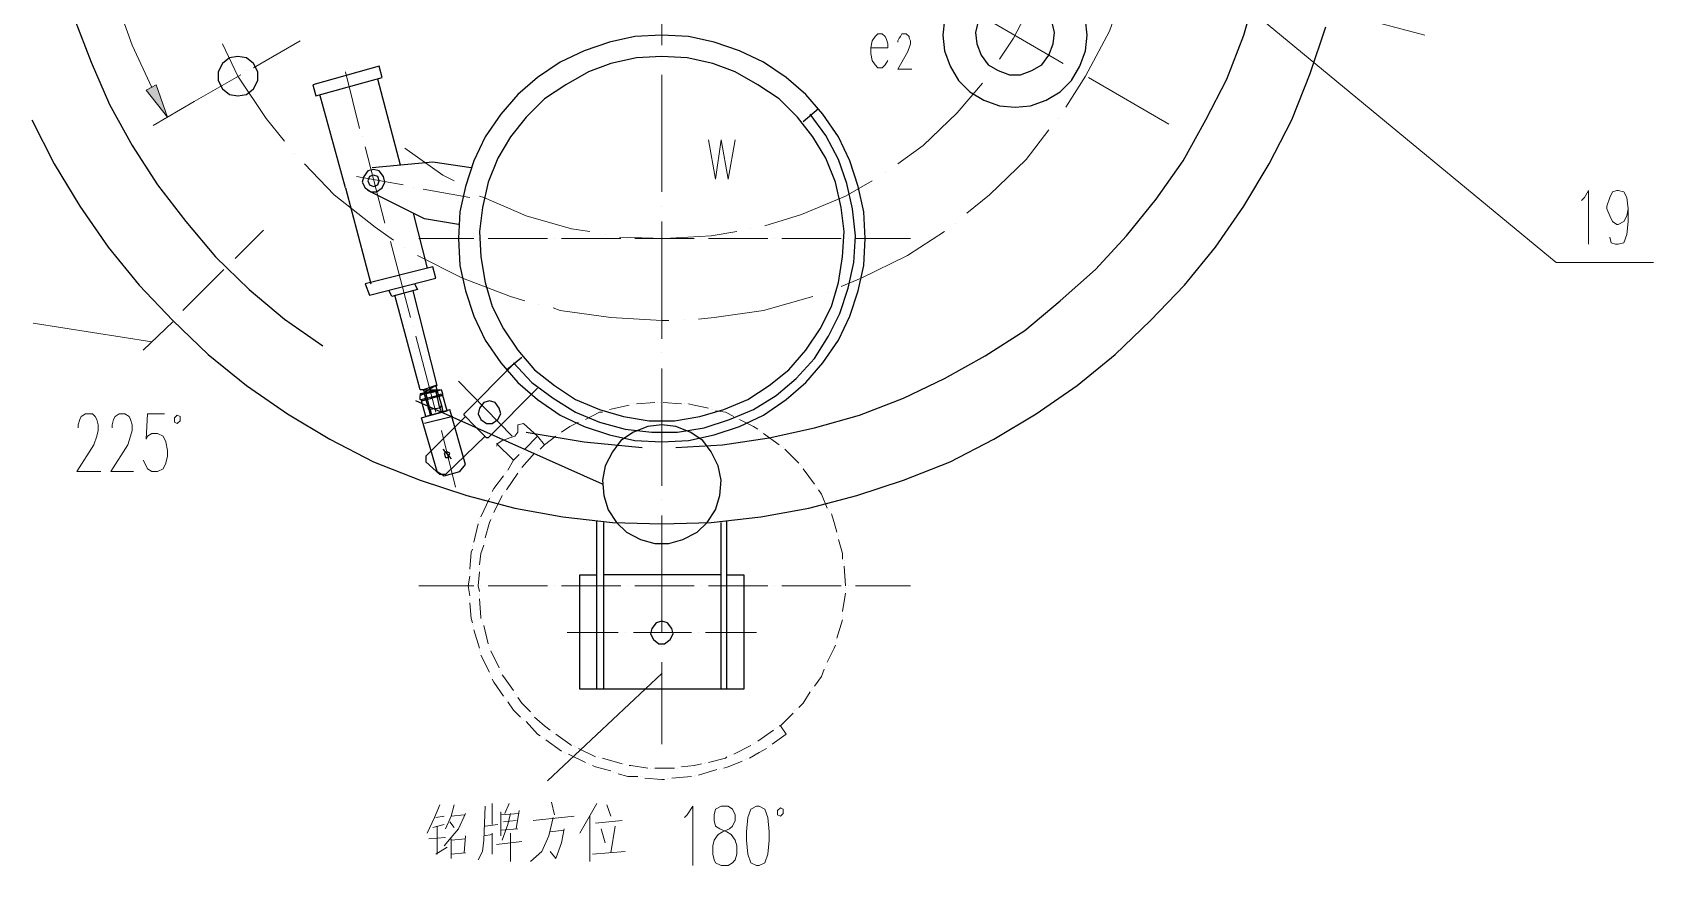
# Model space of a CAD drawing. Header units: inches. Extents: x -244 to 17, y 0 to 370.
# Drawn here: x -200.9 to -128.1, y 87.5 to 125 of the extents above; entities that cross this region are included whole.
import ezdxf

# ---------------------------------------------------------------- set-up
doc = ezdxf.new("R2010")
doc.units = ezdxf.units.IN
doc.header["$MEASUREMENT"] = 0
doc.layers.add('图层 1', color=7, linetype='Continuous')

# ---------------------------------------------------------------- blocks, each defined once
blk = doc.blocks.new('block 2')
at = {"layer": '图层 1', "true_color": 0xffffff}
h = blk.add_hatch(color=7, dxfattribs=at)
h.dxf.hatch_style = 2
h.paths.add_polyline_path([(142.748, 216.027), (142.494, 216.472), (141.288, 215.519)])
at = {"layer": '图层 1', "color": 7, "lineweight": 25, "true_color": 0xffffff}
for points in [[(141.161, 221.615), (139.192, 220.599), (137.287, 219.456), (135.446, 218.186), (133.731, 216.789), (132.144, 215.265), (130.62, 213.678), (129.223, 211.963), (127.953, 210.122), (126.81, 208.217), (125.794, 206.248), (124.968, 204.153), (124.269, 202.057), (123.698, 199.898), (123.317, 197.739), (123.063, 195.517), (123, 193.294), (123.063, 191.072), (123.317, 188.849), (123.698, 186.69), (124.269, 184.531), (124.968, 182.436), (125.794, 180.34), (126.81, 178.372), (127.953, 176.467), (129.223, 174.625), (130.62, 172.911), (132.144, 171.323), (133.731, 169.799), (135.446, 168.402), (137.287, 167.132), (139.192, 165.989), (141.161, 164.973), (143.256, 164.148), (145.352, 163.449)], [(126.429, 192.659), (126.556, 190.564), (126.873, 188.468), (127.318, 186.436), (127.889, 184.404), (128.651, 182.436), (129.54, 180.594), (130.556, 178.753), (131.699, 176.975), (133.033, 175.387), (134.43, 173.8), (135.954, 172.403), (137.605, 171.069), (139.319, 169.863), (141.161, 168.847), (143.002, 167.894), (144.971, 167.132), (147.003, 166.561)], [(145.733, 219.71), (143.764, 218.948), (141.859, 218.123), (140.018, 217.107), (138.24, 215.964), (136.589, 214.694), (135.001, 213.36), (133.541, 211.836), (132.207, 210.249), (131.001, 208.534)], [(144.018, 212.344), (143.955, 212.725), (143.701, 213.043), (143.32, 213.233), (142.939, 213.233), (142.558, 213.043), (142.304, 212.725), (142.24, 212.344), (142.304, 211.963), (142.558, 211.646), (142.939, 211.455), (143.32, 211.455), (143.701, 211.646), (143.955, 211.963), (144.018, 212.344)], [(138.113, 207.518), (142.304, 208.661)], [(143.574, 205.994), (142.748, 208.979), (142.24, 208.852), (143.066, 205.867), (143.574, 205.994)], [(138.113, 207.518), (133.795, 206.375)], [(133.287, 206.439), (134.049, 203.454), (134.557, 203.581), (133.795, 206.629), (133.287, 206.439)], [(133.287, 206.439), (134.049, 203.454)], [(136.462, 202.438), (136.716, 203.962), (137.986, 206.502)], [(138.938, 206.248), (138.875, 206.502), (138.621, 206.693), (138.367, 206.756), (138.113, 206.629), (137.922, 206.375), (137.922, 206.121), (138.113, 205.867), (138.367, 205.74), (138.621, 205.804), (138.875, 205.994), (138.938, 206.248)], [(138.684, 206.248), (138.621, 206.439), (138.43, 206.502), (138.24, 206.439), (138.176, 206.248), (138.24, 206.058), (138.43, 205.994), (138.621, 206.058), (138.684, 206.248)], [(139.002, 201.867), (139.256, 203.581), (139.002, 206.312)], [(133.795, 204.407), (133.541, 204.28), (133.223, 205.423), (133.477, 205.55)], [(139.129, 205.042), (143.002, 206.058)], [(129.032, 204.153), (133.287, 205.296)], [(124.778, 195.961), (128.524, 204.343)], [(125.349, 203.391), (127.762, 204.089)], [(127.762, 204.089), (128.143, 202.819)], [(127.826, 203.899), (128.524, 204.089), (128.588, 203.899)], [(128.842, 203.137), (128.778, 203.2), (128.524, 204.026), (128.588, 204.153)], [(128.588, 204.153), (128.778, 204.153)], [(128.588, 204.089), (128.651, 203.899)], [(129.032, 203.264), (128.842, 204.153), (128.778, 204.153)], [(128.842, 203.962), (128.778, 204.153)], [(128.842, 204.089), (129.032, 203.327)], [(129.032, 204.026), (129.032, 204.153)], [(129.223, 203.391), (133.477, 204.47)], [(136.97, 204.47), (134.493, 203.835)], [(125.349, 203.391), (125.159, 203.073), (125.349, 202.375), (125.667, 202.121)], [(125.222, 203.264), (125.794, 203.899)], [(127.826, 202.121), (126.048, 203.899), (125.794, 203.899)], [(127.826, 202.692), (127.508, 203.962)], [(127.826, 203.899), (128.08, 202.946)], [(128.08, 202.946), (127.826, 203.899)], [(128.143, 203.772), (127.889, 203.708)], [(128.143, 203.708), (127.889, 203.645)], [(128.08, 202.946), (128.778, 203.137), (128.715, 203.327)], [(128.969, 203.391), (128.334, 203.2), (128.207, 203.264), (128.143, 203.708), (128.143, 203.772), (128.842, 203.962)], [(128.143, 203.708), (128.905, 203.899)], [(128.207, 203.264), (129.032, 203.454)], [(128.651, 203.899), (128.842, 203.962)], [(128.651, 203.899), (128.778, 203.391), (128.842, 203.2)], [(128.778, 203.391), (128.969, 203.454)], [(128.842, 203.962), (128.969, 203.391)], [(129.032, 203.2), (128.969, 203.391), (128.842, 203.899)], [(129.223, 203.454), (129.032, 204.026), (128.905, 203.962), (129.032, 203.391), (129.223, 203.454), (128.905, 203.962)], [(129.032, 204.026), (129.032, 203.391)], [(129.223, 203.454), (129.223, 203.391)], [(126.937, 201.232), (125.222, 203.01), (125.222, 203.264)], [(125.667, 202.121), (128.143, 202.819)], [(126.365, 203.137), (125.921, 202.756)], [(126.238, 202.946), (126.175, 203.073), (125.984, 203.01), (125.984, 202.883), (126.175, 202.819), (126.238, 202.946)], [(126.111, 202.946), (126.111, 202.946)], [(128.207, 203.264), (128.016, 203.2)], [(128.334, 203.2), (128.016, 203.137)], [(128.842, 203.137), (129.032, 203.2)], [(144.971, 193.294), (144.907, 194.501), (144.653, 195.644), (144.272, 196.787), (143.764, 197.866), (143.066, 198.882), (142.304, 199.771), (141.415, 200.533), (140.399, 201.232), (139.319, 201.74), (138.176, 202.121), (137.033, 202.375), (135.827, 202.438), (134.62, 202.375), (133.477, 202.121), (132.334, 201.74), (131.255, 201.232), (130.239, 200.533), (129.35, 199.771), (128.588, 198.882), (127.889, 197.866), (127.381, 196.787), (127, 195.644), (126.746, 194.501), (126.683, 193.294), (126.746, 192.088), (127, 190.945), (127.381, 189.802), (127.889, 188.722), (128.588, 187.706), (129.35, 186.817), (130.239, 186.055), (131.255, 185.357), (132.334, 184.849), (133.477, 184.468), (134.62, 184.214), (135.827, 184.15), (137.033, 184.214), (138.176, 184.468), (139.319, 184.849), (140.399, 185.357), (141.415, 186.055), (142.304, 186.817), (143.066, 187.706), (143.764, 188.722), (144.272, 189.802), (144.653, 190.945), (144.907, 192.088), (144.971, 193.294)], [(126.873, 201.105), (126.873, 201.168), (127.381, 201.676), (127.889, 202.184), (127.953, 202.184)], [(130.175, 199.962), (127.953, 202.184)], [(128.524, 201.041), (128.461, 201.295), (128.207, 201.486), (127.953, 201.549), (127.699, 201.422), (127.508, 201.168), (127.508, 200.914), (127.699, 200.66), (127.953, 200.533), (128.207, 200.597), (128.461, 200.787), (128.524, 201.041)], [(144.018, 193.294), (143.955, 194.437), (143.701, 195.58), (143.32, 196.596), (142.748, 197.612), (142.113, 198.565), (141.288, 199.39), (140.399, 200.089), (139.446, 200.66), (138.367, 201.105), (137.224, 201.359), (136.144, 201.486), (135.001, 201.422), (133.858, 201.232), (132.779, 200.914), (131.763, 200.406), (130.81, 199.771), (129.921, 199.009), (129.223, 198.12), (128.588, 197.168), (128.143, 196.088), (127.826, 195.009), (127.635, 193.866), (127.635, 192.723), (127.826, 191.58), (128.143, 190.5), (128.588, 189.421), (129.223, 188.468), (129.921, 187.579), (130.81, 186.817), (131.763, 186.182), (132.779, 185.674), (133.858, 185.357), (135.001, 185.166), (136.144, 185.103), (137.224, 185.23), (138.367, 185.484), (139.446, 185.928), (140.399, 186.5), (141.288, 187.198), (142.113, 188.024), (142.748, 188.976), (143.32, 189.992), (143.701, 191.008), (143.955, 192.151), (144.018, 193.294)], [(129.096, 198.882), (126.873, 201.105)], [(130.239, 199.962), (129.35, 199.136), (128.651, 198.184), (128.016, 197.168), (127.572, 196.088), (127.254, 194.945), (127.127, 193.739), (127.127, 192.596), (127.318, 191.389), (127.699, 190.246), (128.143, 189.167), (128.778, 188.151), (129.54, 187.262), (130.429, 186.436), (131.445, 185.801), (132.461, 185.293), (133.604, 184.912), (134.747, 184.658), (135.954, 184.595), (137.16, 184.722), (138.303, 184.976), (139.383, 185.357), (140.462, 185.928), (141.415, 186.627)], [(129.921, 200.279), (130.493, 199.581)], [(127.127, 199.39), (126.683, 196.787), (126.429, 194.183)], [(115.57, 193.294), (115.57, 196.977), (120.714, 196.977), (120.714, 196.215)], [(115.57, 196.215), (123.127, 196.215)], [(115.57, 195.898), (123.063, 195.898)], [(120.714, 190.627), (120.714, 193.294), (120.714, 195.898)], [(127.445, 193.294), (127.381, 193.929), (127.127, 194.564), (126.746, 195.136), (126.238, 195.517), (125.603, 195.834), (124.968, 195.961), (124.269, 195.898), (123.635, 195.707), (123.063, 195.326), (122.619, 194.882), (122.301, 194.247), (122.111, 193.612), (122.111, 192.977), (122.301, 192.342), (122.619, 191.707), (123.063, 191.262), (123.635, 190.881), (124.269, 190.691), (124.968, 190.627), (125.603, 190.754), (126.238, 191.072), (126.746, 191.453), (127.127, 192.024), (127.381, 192.659), (127.445, 193.294)], [(120.714, 190.373), (120.714, 189.611), (115.57, 189.611), (115.57, 193.294)], [(118.618, 193.294), (118.555, 193.548), (118.301, 193.739), (118.047, 193.802), (117.793, 193.675), (117.602, 193.421), (117.602, 193.167), (117.793, 192.913), (118.047, 192.786), (118.301, 192.85), (118.555, 193.04), (118.618, 193.294)], [(115.57, 190.627), (123.063, 190.627)], [(115.57, 190.373), (123.127, 190.373)], [(141.097, 186.944), (141.669, 186.246)], [(145.669, 180.594), (144.971, 180.658), (144.272, 180.594), (143.574, 180.34), (142.939, 179.959), (142.431, 179.451), (142.05, 178.816), (141.796, 178.118), (141.732, 177.419), (141.796, 176.721), (142.05, 176.022), (142.431, 175.387), (142.939, 174.879), (143.574, 174.498), (144.272, 174.244), (144.971, 174.181), (145.669, 174.244)], [(146.749, 177.419), (146.685, 177.927), (146.431, 178.435), (146.05, 178.816), (145.606, 179.07), (145.098, 179.197), (144.59, 179.134), (144.082, 178.943), (143.637, 178.626), (143.383, 178.181), (143.193, 177.673), (143.193, 177.165), (143.383, 176.657), (143.637, 176.213), (144.082, 175.895), (144.59, 175.705), (145.098, 175.641), (145.606, 175.768), (146.05, 176.022), (146.431, 176.403), (146.685, 176.911), (146.749, 177.419)]]:
    blk.add_lwpolyline(points, dxfattribs=at)
at = {"layer": '图层 1', "color": 7, "lineweight": 13, "true_color": 0xffffff}
for points in [[(131.191, 216.218), (132.017, 221.552)], [(152.591, 218.885), (150.495, 218.694), (148.463, 218.313), (146.495, 217.805), (144.526, 217.107), (142.621, 216.218)], [(142.748, 216.027), (142.494, 216.472), (141.288, 215.519), (142.748, 216.027)], [(141.986, 214.313), (140.907, 216.154)], [(116.269, 193.294), (111.443, 198.438)], [(144.399, 183.896), (144.399, 183.134), (144.59, 183.134), (144.78, 183.198), (144.907, 183.261), (145.034, 183.388), (145.034, 183.579), (144.907, 183.706), (144.717, 183.833), (144.399, 183.896), (144.145, 183.896), (143.828, 183.833), (143.637, 183.706), (143.51, 183.579), (143.51, 183.388), (143.637, 183.261), (143.828, 183.134)], [(144.653, 182.69), (144.717, 182.69), (144.844, 182.626), (144.907, 182.563), (145.034, 182.499), (145.034, 182.309), (144.907, 182.182), (144.844, 182.182), (144.717, 182.118), (144.59, 182.118), (144.399, 182.182), (144.209, 182.245), (143.447, 182.69), (143.447, 182.055)], [(147.511, 168.529), (134.747, 153.099)], [(147.066, 166.878), (144.971, 159.004)]]:
    blk.add_lwpolyline(points, dxfattribs=at)
at = {"layer": '图层 1', "color": 7, "lineweight": 20, "true_color": 0xffffff}
for points in [[(127.318, 219.52), (127.445, 219.52), (127.699, 219.456), (127.826, 219.393), (127.953, 219.202), (127.953, 218.885), (127.826, 218.758), (127.699, 218.694), (127.445, 218.631), (127.191, 218.631), (126.937, 218.694), (126.556, 218.821), (125.349, 219.583), (125.349, 218.504)], [(127.318, 217.996), (127.445, 217.996), (127.699, 217.932), (127.826, 217.869), (127.953, 217.678), (127.953, 217.424), (127.826, 217.234), (127.699, 217.17), (127.445, 217.107), (127.191, 217.107), (126.937, 217.17), (126.556, 217.297), (125.349, 218.059), (125.349, 217.043)], [(127.953, 215.646), (127.953, 216.408), (126.81, 216.472), (126.937, 216.408), (127.064, 216.218), (127.064, 215.964), (126.937, 215.71), (126.683, 215.583), (126.302, 215.519), (126.048, 215.519), (125.73, 215.583), (125.476, 215.71), (125.349, 215.964), (125.349, 216.218), (125.476, 216.408), (125.603, 216.472), (125.857, 216.599)], [(127.889, 215.075), (127.762, 215.202), (127.572, 215.202), (127.508, 215.075), (127.635, 214.948), (127.826, 214.948), (127.889, 215.075)], [(108.141, 203.454), (108.458, 202.946)], [(109.411, 203.391), (108.141, 203.391)], [(109.411, 203.391), (108.268, 203.391)], [(108.839, 203.772), (108.903, 203.01)], [(110.363, 203.264), (109.792, 203.518), (109.093, 203.835)], [(109.474, 203.073), (109.347, 203.581)], [(109.855, 203.073), (109.792, 203.454)], [(108.839, 202.756), (107.95, 202.756)], [(108.204, 202.121), (108.141, 202.756)], [(109.982, 202.121), (109.283, 202.438), (108.903, 202.756), (108.522, 203.073)], [(108.776, 202.756), (108.839, 202.121)], [(109.855, 202.756), (109.283, 203.01)], [(109.601, 202.819), (109.347, 202.629)], [(109.919, 202.184), (109.855, 202.756), (110.363, 202.629)], [(108.966, 202.121), (108.204, 202.184)], [(110.3, 201.232), (108.776, 201.295), (108.268, 201.359), (107.887, 201.549)], [(108.966, 201.295), (109.03, 200.914)], [(109.411, 201.232), (109.474, 200.66)], [(109.093, 200.914), (108.141, 200.914)], [(108.585, 200.724), (108.712, 199.581)], [(109.982, 200.089), (109.474, 200.216), (108.776, 200.47)], [(110.046, 200.533), (108.966, 200.533)], [(109.22, 200.533), (109.283, 199.771)], [(110.427, 200.914), (109.474, 200.914)], [(109.601, 200.406), (109.665, 199.835)], [(109.919, 200.533), (109.982, 199.708)], [(109.093, 200.089), (107.823, 200.089)], [(110.109, 199.708), (109.283, 199.835)], [(110.427, 200.152), (109.982, 200.343)], [(109.792, 198.184), (108.966, 198.374), (108.268, 198.692), (107.823, 199.2)], [(109.665, 199.073), (109.855, 197.231)], [(109.283, 197.676), (108.649, 197.803), (107.95, 198.057), (108.268, 198.311)], [(109.157, 198.311), (109.22, 197.676)], [(110.49, 198.247), (109.919, 198.12)], [(110.427, 196.215), (109.093, 196.977)], [(109.855, 196.533), (107.823, 196.533)], [(108.141, 196.406), (108.268, 194.945)], [(109.283, 196.025), (108.649, 195.834)], [(109.538, 196.279), (109.665, 195.072)], [(109.411, 195.39), (108.204, 195.58)], [(110.363, 195.771), (109.855, 195.58)], [(109.792, 192.278), (109.919, 192.151), (110.3, 191.897), (107.633, 191.897)], [(110.3, 190.627), (110.173, 190.881), (109.919, 190.945), (109.665, 190.945), (109.411, 190.881), (109.283, 190.691), (109.157, 190.373), (109.03, 190.183), (108.776, 189.992), (108.522, 189.929), (108.141, 189.929), (107.887, 189.992), (107.76, 190.119), (107.633, 190.31), (107.633, 190.627), (107.76, 190.881), (107.887, 190.945), (108.141, 191.008), (108.522, 191.008), (108.776, 190.945), (109.03, 190.754), (109.157, 190.564), (109.283, 190.246), (109.411, 190.119), (109.665, 189.992), (109.919, 189.992), (110.173, 190.119), (110.3, 190.31), (110.3, 190.627)], [(140.272, 191.199), (138.494, 190.881), (140.272, 190.627), (138.494, 190.31), (140.272, 189.992)], [(110.3, 189.04), (110.173, 189.294), (109.792, 189.421), (109.157, 189.484), (108.776, 189.484), (108.141, 189.421), (107.76, 189.294), (107.633, 189.04), (107.633, 188.913), (107.76, 188.659), (108.141, 188.532), (108.776, 188.468), (109.157, 188.468), (109.792, 188.532), (110.173, 188.659), (110.3, 188.913), (110.3, 189.04)], [(110.236, 187.96), (110.109, 188.087), (109.919, 188.087), (109.855, 187.96), (109.982, 187.833), (110.173, 187.833), (110.236, 187.96)], [(134.747, 153.099), (134.747, 148.717)], [(137.541, 151.956), (137.668, 151.829), (137.986, 151.638), (135.573, 151.638)], [(137.16, 149.86), (136.843, 149.924), (136.589, 150.051), (136.462, 150.305), (136.462, 150.368), (136.589, 150.559), (136.843, 150.686), (137.16, 150.813), (137.287, 150.813), (137.668, 150.686), (137.922, 150.559), (137.986, 150.368), (137.986, 150.305), (137.922, 150.051), (137.668, 149.924), (137.16, 149.86), (136.589, 149.86), (136.017, 149.924), (135.636, 150.051), (135.573, 150.305), (135.573, 150.432), (135.636, 150.622), (135.89, 150.686)]]:
    blk.add_lwpolyline(points, dxfattribs=at)
at = {"layer": '图层 1', "color": 7, "lineweight": 5, "true_color": 0xffffff}
for points in [[(132.08, 215.265), (130.81, 216.599)], [(132.334, 215.075), (132.334, 215.075)], [(134.43, 212.979), (132.588, 214.821)], [(143.193, 212.217), (141.986, 214.313)], [(144.59, 213.043), (143.129, 212.344), (141.224, 211.074), (140.208, 210.249)], [(134.684, 212.725), (134.684, 212.725)], [(136.208, 211.201), (134.938, 212.471)], [(143.383, 211.963), (143.383, 211.963)], [(144.717, 209.55), (143.51, 211.646)], [(139.192, 209.36), (137.795, 208.026), (136.335, 206.185), (135.763, 205.359)], [(139.637, 209.804), (139.637, 209.804)], [(138.621, 207.01), (138.24, 204.915)], [(143.32, 207.518), (140.78, 206.883)], [(139.954, 206.629), (136.525, 205.74)], [(140.399, 206.756), (140.399, 206.756)], [(135.7, 205.486), (132.271, 204.597)], [(136.144, 205.613), (136.144, 205.613)], [(135.446, 204.851), (135.446, 204.851)], [(139.891, 204.851), (138.684, 203.137), (138.43, 202.629)], [(120.206, 204.216), (120.206, 201.74)], [(131.445, 204.343), (128.016, 203.454)], [(131.89, 204.47), (131.89, 204.47)], [(135.065, 204.28), (134.049, 202.248), (133.223, 200.089), (133.033, 199.454)], [(135.827, 204.216), (135.827, 201.74)], [(138.113, 204.47), (138.113, 204.47)], [(127.635, 203.327), (127.635, 203.327)], [(138.049, 204.026), (137.668, 201.93)], [(127.191, 203.2), (124.651, 202.565)], [(119.444, 201.93), (118.745, 201.867), (118.555, 201.803)], [(119.571, 201.93), (119.571, 201.93)], [(119.698, 201.93), (119.698, 201.93)], [(120.65, 201.93), (120.206, 201.994), (119.761, 201.93)], [(120.777, 201.93), (120.777, 201.93)], [(120.841, 201.93), (120.841, 201.93)], [(121.857, 201.803), (121.73, 201.867), (120.968, 201.93)], [(126.937, 200.025), (129.413, 202.438)], [(138.049, 202.057), (138.049, 202.057)], [(117.094, 201.422), (116.332, 201.041)], [(117.221, 201.422), (117.221, 201.422)], [(117.285, 201.486), (117.285, 201.486)], [(118.237, 201.74), (117.412, 201.486)], [(118.428, 201.295), (117.602, 201.105)], [(118.364, 201.74), (118.364, 201.74)], [(118.491, 201.803), (118.491, 201.803)], [(118.555, 201.359), (118.555, 201.359)], [(118.682, 201.359), (118.682, 201.359)], [(119.634, 201.486), (118.809, 201.422), (118.745, 201.422)], [(119.761, 201.486), (119.761, 201.486)], [(119.825, 201.486), (119.825, 201.486)], [(120.841, 201.486), (120.206, 201.549), (119.952, 201.486)], [(120.206, 201.422), (120.206, 201.422)], [(120.968, 201.486), (120.968, 201.486)], [(121.031, 201.486), (121.031, 201.486)], [(122.047, 201.295), (121.666, 201.422), (121.158, 201.486)], [(121.984, 201.803), (121.984, 201.803)], [(122.047, 201.803), (122.047, 201.803)], [(122.111, 201.295), (122.111, 201.295)], [(123, 201.549), (122.174, 201.74)], [(122.238, 201.232), (122.238, 201.232)], [(123.19, 200.978), (123.063, 201.041), (122.365, 201.232)], [(123.127, 201.486), (123.127, 201.486)], [(123.254, 201.486), (123.254, 201.486)], [(124.143, 201.041), (123.317, 201.422)], [(135.827, 201.422), (135.827, 201.422)], [(137.732, 201.486), (137.668, 201.295), (136.843, 199.39), (136.271, 197.358), (136.144, 196.533)], [(116.015, 200.914), (115.888, 200.851), (115.253, 200.406)], [(116.205, 200.47), (116.142, 200.406), (115.507, 199.962)], [(116.078, 200.914), (116.078, 200.914)], [(116.205, 200.978), (116.205, 200.978)], [(116.332, 200.533), (116.332, 200.533)], [(116.396, 200.597), (116.396, 200.597)], [(117.285, 200.978), (116.523, 200.597)], [(117.412, 201.041), (117.412, 201.041)], [(117.475, 201.041), (117.475, 201.041)], [(120.206, 201.105), (120.206, 198.438)], [(123.254, 200.914), (123.254, 200.914)], [(123.381, 200.914), (123.381, 200.914)], [(124.269, 200.47), (123.508, 200.851)], [(124.206, 200.978), (124.206, 200.978)], [(124.333, 200.978), (124.333, 200.978)], [(124.397, 200.406), (124.397, 200.406)], [(125.159, 200.406), (124.587, 200.851), (124.46, 200.914)], [(125.857, 199.962), (126.619, 200.724)], [(127.508, 199.517), (127.445, 199.771), (127.318, 199.771), (127.127, 199.771), (126.937, 199.898), (126.746, 200.47), (126.619, 200.66), (126.492, 200.724)], [(135.827, 201.105), (135.827, 198.438)], [(114.999, 200.216), (114.618, 199.962), (114.3, 199.644)], [(115.189, 199.771), (114.935, 199.581), (114.554, 199.2)], [(115.062, 200.279), (115.062, 200.279)], [(115.189, 200.343), (115.189, 200.343)], [(115.316, 199.835), (115.316, 199.835)], [(115.38, 199.898), (115.38, 199.898)], [(124.46, 200.343), (124.46, 200.343)], [(125.286, 199.771), (124.524, 200.279)], [(125.286, 200.343), (125.286, 200.343)], [(125.349, 200.279), (125.349, 200.279)], [(125.349, 199.708), (125.349, 199.708)], [(126.111, 199.708), (125.857, 199.962), (125.413, 200.216)], [(114.11, 199.39), (113.538, 198.882), (113.475, 198.755)], [(114.3, 199.009), (113.919, 198.565), (113.729, 198.311)], [(114.173, 199.517), (114.173, 199.517)], [(114.237, 199.581), (114.237, 199.581)], [(114.364, 199.073), (114.364, 199.073)], [(114.491, 199.136), (114.491, 199.136)], [(125.476, 199.644), (125.476, 199.644)], [(126.175, 199.009), (125.54, 199.581)], [(126.175, 199.581), (126.175, 199.581)], [(126.302, 199.517), (126.302, 199.517)], [(126.937, 198.882), (126.365, 199.454)], [(126.937, 198.882), (127.508, 199.517)], [(113.284, 198.501), (112.776, 197.803)], [(113.348, 198.565), (113.348, 198.565)], [(113.411, 198.692), (113.411, 198.692)], [(113.665, 198.247), (113.665, 198.247)], [(126.238, 198.882), (126.238, 198.882)], [(126.302, 198.819), (126.302, 198.819)], [(126.937, 198.057), (126.556, 198.565), (126.365, 198.755)], [(126.937, 198.882), (126.556, 198.565)], [(132.842, 198.819), (132.842, 198.819)], [(112.649, 197.485), (112.268, 196.723)], [(112.649, 197.612), (112.649, 197.612)], [(112.713, 197.676), (112.713, 197.676)], [(113.538, 198.057), (113.094, 197.422), (113.03, 197.358)], [(113.602, 198.184), (113.602, 198.184)], [(118.11, 195.263), (118.11, 197.549)], [(120.206, 198.12), (120.206, 198.12)], [(120.206, 197.803), (120.206, 195.136)], [(127, 197.993), (127, 197.993)], [(127.064, 197.866), (127.064, 197.866)], [(127.572, 197.041), (127.381, 197.422), (127.127, 197.803)], [(132.715, 198.184), (132.588, 197.866), (132.271, 195.58), (132.144, 193.294), (132.144, 192.977)], [(135.827, 198.12), (135.827, 198.12)], [(135.827, 197.803), (135.827, 195.136)], [(112.903, 197.041), (112.522, 196.279)], [(112.967, 197.168), (112.967, 197.168)], [(113.03, 197.231), (113.03, 197.231)], [(127.572, 196.977), (127.572, 196.977)], [(127.635, 196.85), (127.635, 196.85)], [(112.141, 196.406), (112.078, 196.279), (111.887, 195.58)], [(112.141, 196.533), (112.141, 196.533)], [(112.205, 196.596), (112.205, 196.596)], [(112.458, 196.025), (112.458, 196.025)], [(112.522, 196.152), (112.522, 196.152)], [(128.016, 195.961), (128.016, 196.088), (127.699, 196.723)], [(111.824, 195.453), (111.824, 195.453)], [(111.824, 195.326), (111.824, 195.326)], [(112.458, 195.961), (112.205, 195.072)], [(128.08, 195.834), (128.08, 195.834)], [(128.08, 195.707), (128.08, 195.707)], [(128.334, 194.755), (128.143, 195.644)], [(136.017, 195.834), (136.017, 195.834)], [(111.76, 195.263), (111.633, 194.818), (111.633, 194.374)], [(112.141, 194.755), (112.141, 194.691), (112.014, 193.929)], [(112.141, 194.882), (112.141, 194.882)], [(112.205, 195.009), (112.205, 195.009)], [(118.11, 194.945), (118.11, 194.945)], [(118.11, 191.961), (118.11, 194.564)], [(120.206, 194.818), (120.206, 194.818)], [(128.397, 194.691), (128.397, 194.691)], [(128.397, 194.564), (128.397, 194.564)], [(135.89, 195.199), (135.827, 193.167), (135.954, 191.072), (136.144, 189.929)], [(135.827, 194.818), (135.827, 194.818)], [(111.569, 194.056), (111.506, 193.294), (111.506, 193.167)], [(111.633, 194.247), (111.633, 194.247)], [(111.633, 194.183), (111.633, 194.183)], [(120.206, 194.501), (120.206, 191.834)], [(128.461, 193.612), (128.397, 194.437)], [(135.827, 194.501), (135.827, 191.834)], [(112.014, 193.802), (112.014, 193.802)], [(112.014, 193.675), (112.014, 193.675)], [(112.014, 193.612), (112.014, 193.294), (112.014, 192.723)], [(116.777, 193.294), (113.094, 193.294)], [(117.475, 193.294), (117.475, 193.294)], [(123.381, 193.294), (118.11, 193.294)], [(124.079, 193.294), (124.079, 193.294)], [(129.985, 193.294), (124.714, 193.294)], [(128.397, 192.405), (128.461, 193.231)], [(128.461, 193.485), (128.461, 193.485)], [(128.461, 193.358), (128.461, 193.358)], [(130.683, 193.294), (130.683, 193.294)], [(136.589, 193.294), (131.318, 193.294)], [(137.287, 193.294), (137.287, 193.294)], [(143.193, 193.294), (137.922, 193.294)], [(143.891, 193.294), (143.891, 193.294)], [(149.797, 193.294), (144.526, 193.294)], [(111.569, 193.04), (111.569, 193.04)], [(111.569, 192.977), (111.569, 192.977)], [(111.569, 192.85), (111.633, 191.961)], [(112.014, 192.596), (112.014, 192.596)], [(112.078, 192.469), (112.078, 192.469)], [(112.078, 192.405), (112.141, 191.834), (112.205, 191.516)], [(111.633, 191.834), (111.633, 191.834)], [(111.697, 191.77), (111.697, 191.77)], [(111.697, 191.643), (111.951, 190.818)], [(118.11, 191.643), (118.11, 191.643)], [(128.207, 191.199), (128.334, 191.834), (128.397, 192.088)], [(128.397, 192.278), (128.397, 192.278)], [(128.397, 192.151), (128.397, 192.151)], [(132.207, 192.278), (132.207, 192.278)], [(132.207, 191.643), (132.271, 190.945), (132.588, 188.722), (133.223, 186.5)], [(112.205, 191.389), (112.205, 191.389)], [(112.268, 191.326), (112.268, 191.326)], [(112.268, 191.199), (112.458, 190.437), (112.522, 190.373)], [(118.11, 189.04), (118.11, 191.326)], [(120.206, 191.516), (120.206, 191.516)], [(120.206, 191.199), (120.206, 188.532)], [(128.143, 191.072), (128.143, 191.072)], [(128.143, 191.008), (128.143, 191.008)], [(135.827, 191.516), (135.827, 191.516)], [(135.827, 191.199), (135.827, 188.532)], [(111.951, 190.691), (111.951, 190.691)], [(111.951, 190.564), (111.951, 190.564)], [(112.014, 190.5), (112.078, 190.31), (112.332, 189.675)], [(112.586, 190.246), (112.586, 190.246)], [(112.649, 190.183), (112.649, 190.183)], [(127.826, 190.056), (128.016, 190.437), (128.08, 190.881)], [(112.395, 189.548), (112.395, 189.548)], [(112.458, 189.484), (112.458, 189.484)], [(112.649, 190.056), (113.03, 189.294)], [(127.254, 188.976), (127.381, 189.167), (127.699, 189.802)], [(127.699, 189.865), (127.699, 189.865)], [(127.762, 189.992), (127.762, 189.992)], [(112.458, 189.357), (112.713, 188.913), (112.903, 188.595)], [(113.094, 189.167), (113.094, 189.167)], [(113.157, 189.103), (113.157, 189.103)], [(113.221, 188.976), (113.729, 188.278)], [(127.127, 188.786), (127.127, 188.786)], [(127.191, 188.913), (127.191, 188.913)], [(136.271, 189.294), (136.271, 189.294)], [(112.967, 188.532), (112.967, 188.532)], [(113.03, 188.405), (113.03, 188.405)], [(113.094, 188.341), (113.538, 187.706)], [(113.792, 188.214), (113.792, 188.214)], [(113.856, 188.087), (113.856, 188.087)], [(113.919, 188.024), (113.919, 187.96), (114.491, 187.389)], [(120.206, 188.214), (120.206, 188.214)], [(126.556, 188.024), (127.064, 188.722)], [(135.827, 188.214), (135.827, 188.214)], [(136.398, 188.659), (136.906, 187.008), (137.732, 185.039), (138.43, 183.833)], [(113.538, 187.706), (113.919, 187.96)], [(114.618, 187.325), (114.618, 187.325)], [(120.206, 187.897), (120.206, 185.23)], [(125.73, 187.135), (126.365, 187.77)], [(126.429, 187.833), (126.429, 187.833)], [(126.492, 187.96), (126.492, 187.96)], [(135.827, 187.897), (135.827, 185.23)], [(114.681, 187.262), (114.681, 187.262)], [(114.744, 187.135), (114.935, 186.944), (115.443, 186.627)], [(115.507, 186.563), (115.507, 186.563)], [(124.778, 186.436), (125.476, 186.944)], [(125.603, 187.008), (125.603, 187.008)], [(125.667, 187.071), (125.667, 187.071)], [(115.634, 186.5), (115.634, 186.5)], [(115.697, 186.436), (116.142, 186.119), (116.459, 185.992)], [(116.523, 185.928), (116.523, 185.928)], [(116.65, 185.865), (116.65, 185.865)], [(116.777, 185.865), (117.412, 185.547), (117.539, 185.484)], [(123.698, 185.865), (124.333, 186.119), (124.524, 186.246)], [(124.587, 186.309), (124.587, 186.309)], [(124.714, 186.373), (124.714, 186.373)], [(133.414, 185.865), (133.414, 185.865)], [(117.666, 185.484), (117.666, 185.484)], [(117.793, 185.42), (117.793, 185.42)], [(117.856, 185.42), (118.682, 185.166)], [(118.809, 185.166), (118.809, 185.166)], [(118.936, 185.166), (118.936, 185.166)], [(119.063, 185.166), (119.888, 185.039)], [(120.206, 185.039), (121.094, 185.103)], [(121.222, 185.103), (121.222, 185.103)], [(121.349, 185.103), (121.349, 185.103)], [(121.412, 185.166), (121.666, 185.166), (122.301, 185.357)], [(122.365, 185.357), (122.365, 185.357)], [(122.492, 185.357), (122.492, 185.357)], [(122.619, 185.42), (123.063, 185.547), (123.444, 185.674)], [(123.508, 185.738), (123.508, 185.738)], [(123.635, 185.801), (123.635, 185.801)], [(133.668, 185.23), (134.049, 184.341), (135.065, 182.245), (136.144, 180.594)], [(120.015, 185.039), (120.015, 185.039)], [(120.142, 185.039), (120.142, 185.039)], [(120.206, 185.039), (120.206, 185.039)], [(120.206, 184.912), (120.206, 184.912)], [(120.206, 184.595), (120.206, 182.118)], [(135.827, 184.912), (135.827, 184.912)], [(135.827, 184.595), (135.827, 182.118)], [(138.811, 183.261), (138.811, 183.261)], [(139.192, 182.69), (140.018, 181.547), (141.478, 180.023), (142.812, 178.88)], [(136.525, 180.086), (136.525, 180.086)], [(136.97, 179.578), (137.795, 178.562), (139.383, 176.911), (140.716, 175.895)], [(146.368, 179.832), (143.701, 175.26)], [(143.32, 178.499), (143.32, 178.499)], [(143.891, 178.118), (144.844, 177.483), (146.685, 176.53), (148.59, 175.832)], [(141.224, 175.451), (141.224, 175.451)], [(141.732, 175.133), (143.129, 174.244), (145.161, 173.165), (146.431, 172.72)], [(143.383, 174.689), (143.383, 174.689)], [(143.066, 174.117), (140.97, 170.498)]]:
    blk.add_lwpolyline(points, dxfattribs=at)
at = {"layer": '图层 1', "lineweight": 0}
blk.add_lwpolyline([(142.748, 216.027), (142.494, 216.472), (141.288, 215.519), (142.748, 216.027)], dxfattribs=at)

msp = doc.modelspace()

# ---------------------------------------------------------------- block references
at = {"layer": '图层 1', "rotation": 90}
msp.add_blockref('block 2', (20.648, -20.119), dxfattribs=at)

doc.saveas('drawing.dxf')
